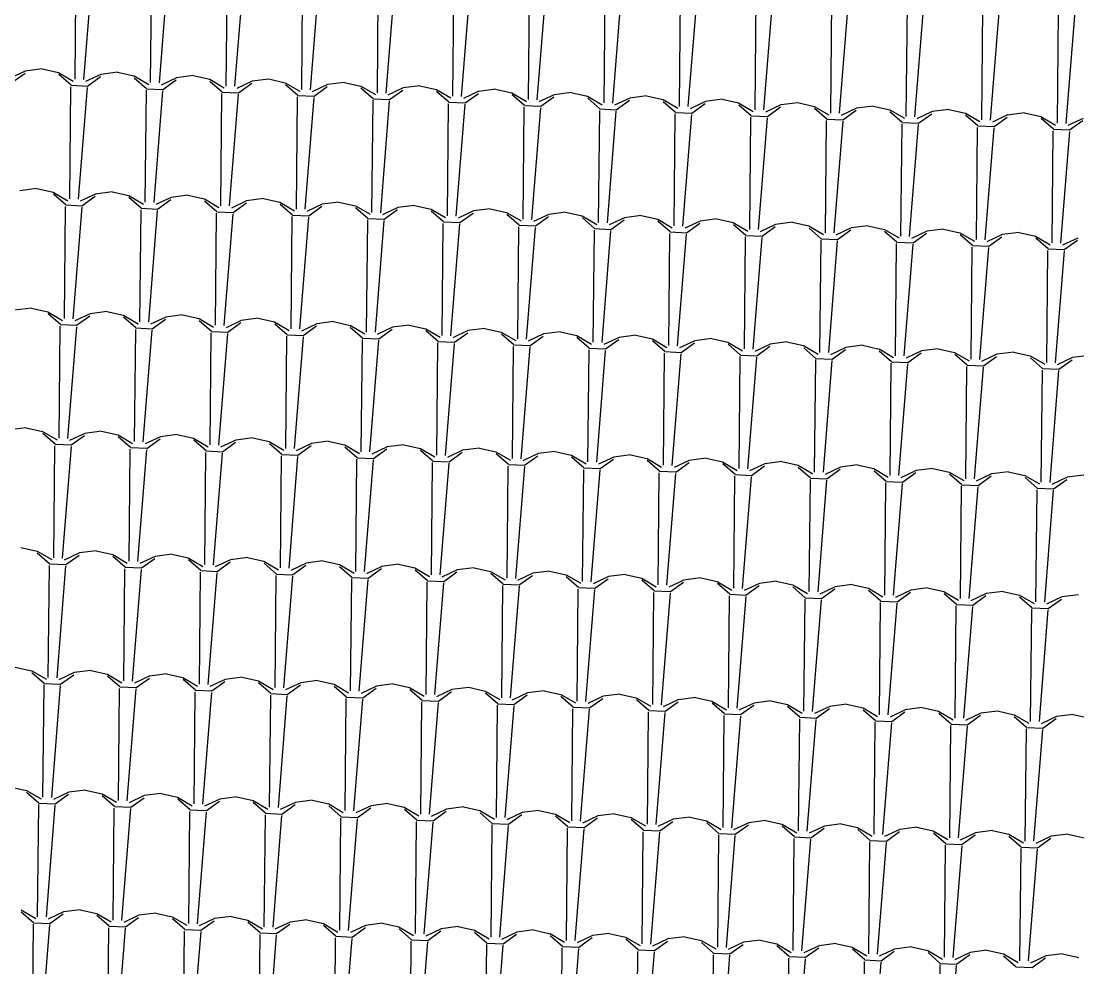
# Model space of a CAD drawing. Extents: x 1037 to 14540, y 1034 to 18285.
# Drawn here: x 7406 to 7741.3, y 1369.2 to 1669.6 of the extents above; entities that cross this region are included whole.
import ezdxf

# ---------------------------------------------------------------- set-up
doc = ezdxf.new("R2010")
doc.units = 0
doc.header["$LTSCALE"] = 100
doc.header["$MEASUREMENT"] = 0
doc.layers.get('0').update_dxf_attribs({"color": 240, "linetype": 'CONTINUOUS'})
doc.layers.add('retini copertura', color=32, linetype='CONTINUOUS')

# ---------------------------------------------------------------- blocks, each defined once
blk = doc.blocks.new('*X1853')
at = {"color": 0}
for p, q in [((20.8368, 16.4985), (20.8403, 16.8542)), ((20.8645, 16.4977), (20.8928, 16.8523)), ((21.0766, 16.4878), (21.08, 16.8435)), ((21.1042, 16.487), (21.1326, 16.8416)), ((21.3163, 16.477), (21.3198, 16.8327)), ((21.344, 16.4763), (21.3723, 16.8309)), ((21.5561, 16.4663), (21.5595, 16.822)), ((21.5837, 16.4655), (21.6121, 16.8201)), ((21.7959, 16.4556), (21.7993, 16.8113)), ((21.8235, 16.4548), (21.8518, 16.8094)), ((22.0356, 16.4448), (22.039, 16.8005)), ((22.0633, 16.4441), (22.0916, 16.7987)), ((22.2754, 16.4341), (22.2788, 16.7898)), ((22.303, 16.4334), (22.3314, 16.788)), ((22.5151, 16.4234), (22.5186, 16.7791)), ((22.5428, 16.4227), (22.5711, 16.7773)), ((22.7549, 16.4126), (22.7583, 16.7683)), ((22.7825, 16.4119), (22.8109, 16.7665)), ((22.9946, 16.4019), (22.9981, 16.7576)), ((23.0223, 16.4012), (23.0506, 16.7558)), ((23.2344, 16.3912), (23.2378, 16.7469)), ((23.262, 16.3905), (23.2904, 16.7451)), ((23.4742, 16.3804), (23.4776, 16.7361)), ((23.5018, 16.3798), (23.5302, 16.7344)), ((23.7139, 16.3697), (23.7173, 16.7254)), ((23.7416, 16.369), (23.7699, 16.7236)), ((23.9537, 16.359), (23.9571, 16.7147)), ((23.9813, 16.3583), (24.0097, 16.7129)), ((20.7321, 16.5315), (20.6789, 16.5246)), ((20.7321, 16.5315), (20.7845, 16.5199)), ((20.6789, 16.5246), (20.6304, 16.5017)), ((20.6359, 16.4878), (20.6779, 16.518)), ((20.7845, 16.5199), (20.8307, 16.4928)), ((20.824, 16.4794), (20.7849, 16.5132)), ((20.9187, 16.5139), (20.8702, 16.491)), ((20.8757, 16.477), (20.9176, 16.5073)), ((20.9719, 16.5208), (20.9187, 16.5139)), ((20.9719, 16.5208), (21.0242, 16.5092)), ((21.0242, 16.5092), (21.0705, 16.482)), ((21.0638, 16.4686), (21.0247, 16.5025)), ((21.1584, 16.5032), (21.1099, 16.4803)), ((21.2116, 16.5101), (21.1584, 16.5031)), ((21.2116, 16.5101), (21.264, 16.4984)), ((21.264, 16.4984), (21.3102, 16.4713)), ((21.4514, 16.4993), (21.3982, 16.4924)), ((21.4514, 16.4994), (21.5038, 16.4877)), ((20.8198, 16.1189), (20.8233, 16.4746)), ((20.824, 16.4794), (20.8757, 16.477)), ((20.8475, 16.1181), (20.8758, 16.4727)), ((21.0596, 16.1081), (21.063, 16.4639)), ((21.0638, 16.4686), (21.1154, 16.4663)), ((21.1154, 16.4663), (21.1574, 16.4966)), ((21.3035, 16.4579), (21.2645, 16.4918)), ((21.3982, 16.4924), (21.3497, 16.4695)), ((21.3552, 16.4556), (21.3972, 16.4858)), ((21.5037, 16.4877), (21.55, 16.4606)), ((21.5433, 16.4472), (21.5042, 16.4811)), ((21.638, 16.4817), (21.5894, 16.4588)), ((21.595, 16.4448), (21.6369, 16.4751)), ((21.6912, 16.4886), (21.638, 16.4817)), ((21.6912, 16.4886), (21.7435, 16.477)), ((21.7435, 16.477), (21.7898, 16.4499)), ((21.7831, 16.4364), (21.744, 16.4703)), ((21.8777, 16.471), (21.8292, 16.4481)), ((21.8347, 16.4341), (21.8767, 16.4644)), ((21.9309, 16.4779), (21.8777, 16.471)), ((21.9309, 16.4779), (21.9833, 16.4663)), ((21.9833, 16.4663), (22.0295, 16.4391)), ((22.1707, 16.4672), (22.1175, 16.4602)), ((22.1707, 16.4672), (22.223, 16.4555)), ((21.0872, 16.1074), (21.1156, 16.462)), ((21.2994, 16.0974), (21.3028, 16.4531)), ((21.3035, 16.4579), (21.3552, 16.4556)), ((21.327, 16.0966), (21.3553, 16.4512)), ((21.5391, 16.0867), (21.5425, 16.4424)), ((21.5433, 16.4472), (21.595, 16.4449)), ((21.5668, 16.0859), (21.5951, 16.4405)), ((21.7789, 16.0759), (21.7823, 16.4317)), ((21.7831, 16.4364), (21.8347, 16.4341)), ((21.8065, 16.0752), (21.8349, 16.4298)), ((22.0228, 16.4257), (21.9837, 16.4596)), ((22.1175, 16.4603), (22.069, 16.4374)), ((22.0745, 16.4234), (22.1164, 16.4537)), ((22.223, 16.4555), (22.2693, 16.4284)), ((22.2626, 16.415), (22.2235, 16.4489)), ((22.3572, 16.4495), (22.3087, 16.4266)), ((22.3142, 16.4127), (22.3562, 16.4429)), ((22.4104, 16.4564), (22.3572, 16.4495)), ((22.4104, 16.4564), (22.4628, 16.4448)), ((22.4628, 16.4448), (22.509, 16.4177)), ((22.5023, 16.4043), (22.4633, 16.4381)), ((22.597, 16.4388), (22.5485, 16.4159)), ((22.554, 16.4019), (22.596, 16.4322)), ((22.6502, 16.4457), (22.597, 16.4388)), ((22.6502, 16.4457), (22.7026, 16.4341)), ((22.7025, 16.4341), (22.7488, 16.407)), ((22.89, 16.435), (22.8368, 16.428)), ((22.89, 16.435), (22.9423, 16.4233)), ((22.0186, 16.0652), (22.0221, 16.4209)), ((22.0228, 16.4257), (22.0745, 16.4234)), ((22.0463, 16.0645), (22.0746, 16.4191)), ((22.2584, 16.0545), (22.2618, 16.4102)), ((22.2626, 16.415), (22.3142, 16.4127)), ((22.286, 16.0538), (22.3144, 16.4084)), ((22.4981, 16.0437), (22.5016, 16.3995)), ((22.5023, 16.4043), (22.554, 16.4019)), ((22.5258, 16.043), (22.5541, 16.3976)), ((22.7421, 16.3935), (22.703, 16.4274)), ((22.8367, 16.4281), (22.7882, 16.4052)), ((22.7938, 16.3912), (22.8357, 16.4215)), ((22.9423, 16.4234), (22.9886, 16.3962)), ((22.9819, 16.3828), (22.9428, 16.4167)), ((23.0765, 16.4173), (23.028, 16.3945)), ((23.0335, 16.3805), (23.0755, 16.4107)), ((23.1297, 16.4242), (23.0765, 16.4173)), ((23.1297, 16.4243), (23.1821, 16.4126)), ((23.1821, 16.4126), (23.2283, 16.3855)), ((23.2216, 16.3721), (23.1825, 16.406)), ((23.3163, 16.4066), (23.2678, 16.3837)), ((23.2733, 16.3698), (23.3152, 16.4)), ((23.3695, 16.4135), (23.3163, 16.4066)), ((23.3695, 16.4135), (23.4218, 16.4019)), ((23.4218, 16.4019), (23.4681, 16.3748)), ((23.6092, 16.4028), (23.556, 16.3959)), ((23.6092, 16.4028), (23.6616, 16.3912)), ((22.7379, 16.033), (22.7413, 16.3887)), ((22.7421, 16.3935), (22.7938, 16.3912)), ((22.7655, 16.0323), (22.7939, 16.3869)), ((22.9777, 16.0223), (22.9811, 16.378)), ((22.9819, 16.3828), (23.0335, 16.3805)), ((23.0053, 16.0216), (23.0337, 16.3762)), ((23.2174, 16.0115), (23.2208, 16.3673)), ((23.2216, 16.3721), (23.2733, 16.3698)), ((23.2451, 16.0109), (23.2734, 16.3655)), ((23.4614, 16.3614), (23.4223, 16.3952)), ((23.556, 16.3959), (23.5075, 16.373)), ((23.5131, 16.359), (23.555, 16.3893)), ((23.6616, 16.3912), (23.7078, 16.364)), ((23.7011, 16.3506), (23.6621, 16.3845)), ((23.7958, 16.3852), (23.7473, 16.3623)), ((23.7528, 16.3483), (23.7948, 16.3786)), ((23.849, 16.3921), (23.7958, 16.3851)), ((23.849, 16.3921), (23.9014, 16.3804)), ((23.9013, 16.3804), (23.9476, 16.3533)), ((23.9409, 16.3399), (23.9018, 16.3738)), ((24.0355, 16.3744), (23.987, 16.3515)), ((23.9926, 16.3376), (24.0345, 16.3678)), ((23.4572, 16.0008), (23.4606, 16.3565)), ((23.4614, 16.3614), (23.513, 16.359)), ((23.4848, 16.0001), (23.5132, 16.3547)), ((23.6969, 15.9901), (23.7004, 16.3458)), ((23.7011, 16.3506), (23.7528, 16.3483)), ((23.7246, 15.9894), (23.7529, 16.344)), ((23.9367, 15.9793), (23.9401, 16.3351)), ((23.9409, 16.3399), (23.9926, 16.3376)), ((23.9643, 15.9787), (23.9927, 16.3333)), ((20.7151, 16.1519), (20.6619, 16.145)), ((20.7151, 16.1519), (20.7675, 16.1403)), ((20.7675, 16.1403), (20.8137, 16.1132)), ((20.807, 16.0997), (20.768, 16.1336)), ((20.9017, 16.1343), (20.8532, 16.1114)), ((20.9549, 16.1412), (20.9017, 16.1342)), ((20.9549, 16.1412), (21.0072, 16.1295)), ((21.0072, 16.1296), (21.0535, 16.1024)), ((21.1946, 16.1304), (21.1415, 16.1235)), ((21.1946, 16.1305), (21.247, 16.1188)), ((20.8029, 15.7393), (20.8063, 16.095)), ((20.807, 16.0997), (20.8587, 16.0974)), ((20.8587, 16.0974), (20.9006, 16.1277)), ((21.0468, 16.089), (21.0077, 16.1229)), ((21.1414, 16.1235), (21.0929, 16.1007)), ((21.0985, 16.0867), (21.1404, 16.1169)), ((21.247, 16.1188), (21.2933, 16.0917)), ((21.2866, 16.0783), (21.2475, 16.1122)), ((21.3812, 16.1128), (21.3327, 16.0899)), ((21.3382, 16.076), (21.3802, 16.1062)), ((21.4344, 16.1197), (21.3812, 16.1128)), ((21.4344, 16.1197), (21.4868, 16.1081)), ((21.4868, 16.1081), (21.533, 16.081)), ((21.5263, 16.0676), (21.4872, 16.1014)), ((21.621, 16.1021), (21.5725, 16.0792)), ((21.578, 16.0652), (21.6199, 16.0955)), ((21.6742, 16.109), (21.621, 16.1021)), ((21.6742, 16.109), (21.7265, 16.0974)), ((21.7265, 16.0974), (21.7728, 16.0702)), ((21.9139, 16.0983), (21.8607, 16.0913)), ((21.9139, 16.0983), (21.9663, 16.0866)), ((20.8305, 15.7385), (20.8588, 16.0931)), ((21.0426, 15.7285), (21.046, 16.0842)), ((21.0468, 16.089), (21.0985, 16.0867)), ((21.0703, 15.7277), (21.0986, 16.0823)), ((21.2824, 15.7178), (21.2858, 16.0735)), ((21.2865, 16.0783), (21.3382, 16.076)), ((21.31, 15.717), (21.3384, 16.0716)), ((21.5221, 15.7071), (21.5256, 16.0628)), ((21.5263, 16.0675), (21.578, 16.0652)), ((21.5498, 15.7063), (21.5781, 16.0609)), ((21.7661, 16.0568), (21.727, 16.0907)), ((21.8607, 16.0914), (21.8122, 16.0685)), ((21.8177, 16.0545), (21.8597, 16.0848)), ((21.9663, 16.0866), (22.0125, 16.0595)), ((22.0058, 16.0461), (21.9668, 16.08)), ((22.1005, 16.0806), (22.052, 16.0577)), ((22.0575, 16.0438), (22.0994, 16.074)), ((22.1537, 16.0875), (22.1005, 16.0806)), ((22.1537, 16.0876), (22.206, 16.0759)), ((22.206, 16.0759), (22.2523, 16.0488)), ((22.2456, 16.0354), (22.2065, 16.0693)), ((22.3402, 16.0699), (22.2917, 16.047)), ((22.2973, 16.033), (22.3392, 16.0633)), ((22.3934, 16.0768), (22.3403, 16.0699)), ((22.3934, 16.0768), (22.4458, 16.0652)), ((22.4458, 16.0652), (22.4921, 16.0381)), ((22.6332, 16.0661), (22.58, 16.0592)), ((22.6332, 16.0661), (22.6856, 16.0545)), ((21.7619, 15.6963), (21.7653, 16.052)), ((21.7661, 16.0568), (21.8177, 16.0545)), ((21.7895, 15.6956), (21.8179, 16.0502)), ((22.0016, 15.6856), (22.0051, 16.0413)), ((22.0058, 16.0461), (22.0575, 16.0438)), ((22.0293, 15.6849), (22.0576, 16.0395)), ((22.2414, 15.6749), (22.2448, 16.0306)), ((22.2456, 16.0354), (22.2973, 16.0331)), ((22.269, 15.6741), (22.2974, 16.0287)), ((22.4854, 16.0246), (22.4463, 16.0585)), ((22.58, 16.0592), (22.5315, 16.0363)), ((22.537, 16.0223), (22.579, 16.0526)), ((22.6856, 16.0545), (22.7318, 16.0273)), ((22.7251, 16.0139), (22.686, 16.0478)), ((22.8198, 16.0485), (22.7713, 16.0256)), ((22.7768, 16.0116), (22.8187, 16.0418)), ((22.873, 16.0553), (22.8198, 16.0484)), ((22.873, 16.0554), (22.9253, 16.0437)), ((22.9253, 16.0437), (22.9716, 16.0166)), ((22.9649, 16.0032), (22.9258, 16.0371)), ((23.0595, 16.0377), (23.011, 16.0148)), ((23.0165, 16.0009), (23.0585, 16.0311)), ((23.1127, 16.0446), (23.0595, 16.0377)), ((23.1127, 16.0446), (23.1651, 16.033)), ((23.1651, 16.033), (23.2113, 16.0059)), ((23.3525, 16.0339), (23.2993, 16.027)), ((23.3525, 16.0339), (23.4048, 16.0223)), ((22.4812, 15.6641), (22.4846, 16.0198)), ((22.4853, 16.0246), (22.537, 16.0223)), ((22.5088, 15.6634), (22.5372, 16.018)), ((22.7209, 15.6534), (22.7243, 16.0091)), ((22.7251, 16.0139), (22.7768, 16.0116)), ((22.7486, 15.6527), (22.7769, 16.0073)), ((22.9607, 15.6427), (22.9641, 15.9984)), ((22.9649, 16.0032), (23.0165, 16.0009)), ((22.9883, 15.642), (23.0167, 15.9966)), ((23.2046, 15.9925), (23.1656, 16.0263)), ((23.2993, 16.027), (23.2508, 16.0041)), ((23.2563, 15.9901), (23.2983, 16.0204)), ((23.4048, 16.0223), (23.4511, 15.9952)), ((23.4444, 15.9817), (23.4053, 16.0156)), ((23.539, 16.0163), (23.4905, 15.9934)), ((23.4961, 15.9794), (23.538, 16.0097)), ((23.5923, 16.0232), (23.5391, 16.0162)), ((23.5922, 16.0232), (23.6446, 16.0115)), ((23.6446, 16.0116), (23.6909, 15.9844)), ((23.6842, 15.971), (23.6451, 16.0049)), ((23.7788, 16.0055), (23.7303, 15.9827)), ((23.7358, 15.9687), (23.7778, 15.9989)), ((23.832, 16.0124), (23.7788, 16.0055)), ((23.832, 16.0125), (23.8844, 16.0008)), ((23.8844, 16.0008), (23.9306, 15.9737)), ((23.9239, 15.9603), (23.8848, 15.9942)), ((24.0186, 15.9948), (23.9701, 15.9719)), ((23.2004, 15.6319), (23.2039, 15.9876)), ((23.2046, 15.9925), (23.2563, 15.9901)), ((23.2281, 15.6312), (23.2564, 15.9858)), ((23.4402, 15.6212), (23.4436, 15.9769)), ((23.4444, 15.9817), (23.4961, 15.9794)), ((23.4678, 15.6205), (23.4962, 15.9751)), ((23.6799, 15.6105), (23.6834, 15.9662)), ((23.6841, 15.971), (23.7358, 15.9687)), ((23.7076, 15.6098), (23.7359, 15.9644)), ((23.9756, 15.958), (24.0175, 15.9882)), ((23.9197, 15.5997), (23.9231, 15.9554)), ((23.9239, 15.9603), (23.9756, 15.958)), ((23.9473, 15.5991), (23.9757, 15.9537)), ((20.6981, 15.7723), (20.645, 15.7654)), ((20.6981, 15.7723), (20.7505, 15.7606)), ((20.7505, 15.7607), (20.7968, 15.7335)), ((20.9379, 15.7615), (20.8847, 15.7546)), ((20.9379, 15.7616), (20.9903, 15.7499)), ((20.79, 15.7201), (20.751, 15.754)), ((20.8847, 15.7547), (20.8362, 15.7318)), ((20.8417, 15.7178), (20.8837, 15.748)), ((20.9902, 15.7499), (21.0365, 15.7228)), ((21.0298, 15.7094), (20.9907, 15.7433)), ((21.1245, 15.7439), (21.076, 15.721)), ((21.0815, 15.7071), (21.1234, 15.7373)), ((21.1777, 15.7508), (21.1245, 15.7439)), ((21.1777, 15.7508), (21.23, 15.7392)), ((21.23, 15.7392), (21.2763, 15.7121)), ((21.2696, 15.6987), (21.2305, 15.7325)), ((21.3642, 15.7332), (21.3157, 15.7103)), ((21.3212, 15.6963), (21.3632, 15.7266)), ((21.4174, 15.7401), (21.3642, 15.7332)), ((21.4174, 15.7401), (21.4698, 15.7285)), ((21.4698, 15.7285), (21.516, 15.7013)), ((21.6572, 15.7294), (21.604, 15.7224)), ((21.6572, 15.7294), (21.7095, 15.7177)), ((20.7859, 15.3596), (20.7893, 15.7154)), ((20.79, 15.7201), (20.8417, 15.7178)), ((20.8135, 15.3588), (20.8419, 15.7134)), ((21.0256, 15.3489), (21.0291, 15.7046)), ((21.0298, 15.7094), (21.0815, 15.7071)), ((21.0533, 15.3481), (21.0816, 15.7027)), ((21.2654, 15.3382), (21.2688, 15.6939)), ((21.2696, 15.6987), (21.3212, 15.6963)), ((21.5093, 15.6879), (21.4703, 15.7218)), ((21.604, 15.7225), (21.5555, 15.6996)), ((21.561, 15.6856), (21.6029, 15.7159)), ((21.7095, 15.7178), (21.7558, 15.6906)), ((21.7491, 15.6772), (21.71, 15.7111)), ((21.8437, 15.7117), (21.7952, 15.6889)), ((21.8008, 15.6749), (21.8427, 15.7051)), ((21.8969, 15.7186), (21.8438, 15.7117)), ((21.8969, 15.7187), (21.9493, 15.707)), ((21.9493, 15.707), (21.9956, 15.6799)), ((21.9888, 15.6665), (21.9498, 15.7004)), ((22.0835, 15.701), (22.035, 15.6781)), ((22.0405, 15.6642), (22.0825, 15.6944)), ((22.1367, 15.7079), (22.0835, 15.701)), ((22.1367, 15.7079), (22.1891, 15.6963)), ((22.189, 15.6963), (22.2353, 15.6692)), ((22.3765, 15.6972), (22.3233, 15.6903)), ((22.3765, 15.6972), (22.4288, 15.6856)), ((21.293, 15.3374), (21.3214, 15.692)), ((21.5051, 15.3274), (21.5086, 15.6832)), ((21.5093, 15.6879), (21.561, 15.6856)), ((21.5328, 15.3267), (21.5611, 15.6813)), ((21.7449, 15.3167), (21.7483, 15.6724)), ((21.7491, 15.6772), (21.8007, 15.6749)), ((21.7725, 15.316), (21.8009, 15.6706)), ((21.9847, 15.306), (21.9881, 15.6617)), ((21.9888, 15.6665), (22.0405, 15.6642)), ((22.0123, 15.3052), (22.0407, 15.6598)), ((22.2286, 15.6558), (22.1895, 15.6896)), ((22.3233, 15.6903), (22.2748, 15.6674)), ((22.2803, 15.6534), (22.3222, 15.6837)), ((22.4288, 15.6856), (22.4751, 15.6584)), ((22.4684, 15.645), (22.4293, 15.6789)), ((22.563, 15.6796), (22.5145, 15.6567)), ((22.52, 15.6427), (22.562, 15.673)), ((22.6162, 15.6865), (22.563, 15.6795)), ((22.6162, 15.6865), (22.6686, 15.6748)), ((22.6686, 15.6748), (22.7148, 15.6477)), ((22.7081, 15.6343), (22.6691, 15.6682)), ((22.8028, 15.6688), (22.7543, 15.6459)), ((22.7598, 15.632), (22.8017, 15.6622)), ((22.856, 15.6757), (22.8028, 15.6688)), ((22.856, 15.6757), (22.9083, 15.6641)), ((22.9083, 15.6641), (22.9546, 15.637)), ((23.0957, 15.665), (23.0426, 15.6581)), ((23.0957, 15.665), (23.1481, 15.6534)), ((22.2244, 15.2952), (22.2278, 15.651)), ((22.2286, 15.6557), (22.2803, 15.6534)), ((22.2521, 15.2945), (22.2804, 15.6491)), ((22.4642, 15.2845), (22.4676, 15.6402)), ((22.4684, 15.645), (22.52, 15.6427)), ((22.4918, 15.2838), (22.5202, 15.6384)), ((22.7039, 15.2738), (22.7074, 15.6295)), ((22.7081, 15.6343), (22.7598, 15.632)), ((22.7316, 15.2731), (22.7599, 15.6277)), ((22.9479, 15.6236), (22.9088, 15.6575)), ((23.0425, 15.6581), (22.994, 15.6352)), ((22.9996, 15.6212), (23.0415, 15.6515)), ((23.1481, 15.6534), (23.1944, 15.6263)), ((23.1876, 15.6128), (23.1486, 15.6467)), ((23.2823, 15.6474), (23.2338, 15.6245)), ((23.2393, 15.6105), (23.2813, 15.6408)), ((23.3355, 15.6543), (23.2823, 15.6473)), ((23.3355, 15.6543), (23.3879, 15.6426)), ((23.3878, 15.6427), (23.4341, 15.6155)), ((23.4274, 15.6021), (23.3883, 15.636)), ((23.5221, 15.6366), (23.4736, 15.6138)), ((23.4791, 15.5998), (23.521, 15.63)), ((23.5753, 15.6435), (23.5221, 15.6366)), ((23.5753, 15.6436), (23.6276, 15.6319)), ((23.6276, 15.6319), (23.6739, 15.6048)), ((23.6672, 15.5914), (23.6281, 15.6253)), ((23.7618, 15.6259), (23.7133, 15.603)), ((23.815, 15.6328), (23.7618, 15.6259)), ((23.815, 15.6328), (23.8674, 15.6212)), ((22.9437, 15.263), (22.9471, 15.6188)), ((22.9479, 15.6236), (22.9996, 15.6213)), ((22.9713, 15.2624), (22.9997, 15.617)), ((23.1834, 15.2523), (23.1869, 15.608)), ((23.1876, 15.6128), (23.2393, 15.6105)), ((23.2111, 15.2516), (23.2394, 15.6062)), ((23.4232, 15.2416), (23.4266, 15.5973)), ((23.4274, 15.6021), (23.4791, 15.5998)), ((23.4508, 15.2409), (23.4792, 15.5955)), ((23.7188, 15.5891), (23.7608, 15.6193)), ((23.8674, 15.6212), (23.9136, 15.5941)), ((23.9069, 15.5807), (23.8679, 15.6145)), ((24.0016, 15.6152), (23.9531, 15.5923)), ((23.9586, 15.5783), (24.0005, 15.6086)), ((24.0548, 15.6221), (24.0016, 15.6152)), ((23.663, 15.2308), (23.6664, 15.5866)), ((23.6672, 15.5914), (23.7188, 15.5891)), ((23.6906, 15.2302), (23.719, 15.5848)), ((23.9027, 15.2201), (23.9062, 15.5758)), ((23.9069, 15.5807), (23.9586, 15.5783)), ((23.9304, 15.2195), (23.9587, 15.5741)), ((20.6812, 15.3927), (20.628, 15.3857)), ((20.6812, 15.3927), (20.7335, 15.381)), ((20.7335, 15.381), (20.7798, 15.3539)), ((20.7731, 15.3405), (20.734, 15.3744)), ((20.8677, 15.375), (20.8192, 15.3521)), ((20.8247, 15.3382), (20.8667, 15.3684)), ((20.9209, 15.3819), (20.8677, 15.375)), ((20.9209, 15.3819), (20.9733, 15.3703)), ((20.9733, 15.3703), (21.0195, 15.3432)), ((21.0128, 15.3298), (20.9737, 15.3637)), ((21.1075, 15.3643), (21.059, 15.3414)), ((21.0645, 15.3274), (21.1064, 15.3577)), ((21.1607, 15.3712), (21.1075, 15.3643)), ((21.1607, 15.3712), (21.213, 15.3596)), ((21.213, 15.3596), (21.2593, 15.3325)), ((21.4004, 15.3605), (21.3473, 15.3535)), ((21.4004, 15.3605), (21.4528, 15.3488)), ((20.7689, 14.98), (20.7723, 15.3357)), ((20.7731, 15.3405), (20.8247, 15.3382)), ((20.7965, 14.9792), (20.8249, 15.3338)), ((21.0086, 14.9693), (21.0121, 15.325)), ((21.0128, 15.3298), (21.0645, 15.3275)), ((21.2526, 15.319), (21.2135, 15.3529)), ((21.3472, 15.3536), (21.2987, 15.3307)), ((21.3043, 15.3167), (21.3462, 15.347)), ((21.4528, 15.3489), (21.4991, 15.3217)), ((21.4923, 15.3083), (21.4533, 15.3422)), ((21.587, 15.3428), (21.5385, 15.32)), ((21.544, 15.306), (21.586, 15.3362)), ((21.6402, 15.3497), (21.587, 15.3428)), ((21.6402, 15.3498), (21.6926, 15.3381)), ((21.6925, 15.3381), (21.7388, 15.311)), ((21.7321, 15.2976), (21.693, 15.3315)), ((21.8268, 15.3321), (21.7782, 15.3092)), ((21.7838, 15.2953), (21.8257, 15.3255)), ((21.88, 15.339), (21.8268, 15.3321)), ((21.88, 15.339), (21.9323, 15.3274)), ((21.9323, 15.3274), (21.9786, 15.3003)), ((22.1197, 15.3283), (22.0665, 15.3214)), ((22.1197, 15.3283), (22.1721, 15.3167)), ((21.0363, 14.9685), (21.0646, 15.3231)), ((21.2484, 14.9586), (21.2518, 15.3143)), ((21.2526, 15.319), (21.3042, 15.3167)), ((21.276, 14.9578), (21.3044, 15.3124)), ((21.4882, 14.9478), (21.4916, 15.3035)), ((21.4923, 15.3083), (21.544, 15.306)), ((21.5158, 14.9471), (21.5441, 15.3017)), ((21.7279, 14.9371), (21.7313, 15.2928)), ((21.7321, 15.2976), (21.7838, 15.2953)), ((21.7556, 14.9363), (21.7839, 15.2909)), ((21.9719, 15.2869), (21.9328, 15.3207)), ((22.0665, 15.3214), (22.018, 15.2985)), ((22.0235, 15.2845), (22.0655, 15.3148)), ((22.1721, 15.3167), (22.2183, 15.2895)), ((22.2116, 15.2761), (22.1725, 15.31)), ((22.3063, 15.3107), (22.2578, 15.2878)), ((22.2633, 15.2738), (22.3052, 15.3041)), ((22.3595, 15.3176), (22.3063, 15.3106)), ((22.3595, 15.3176), (22.4118, 15.3059)), ((22.4118, 15.306), (22.4581, 15.2788)), ((22.4514, 15.2654), (22.4123, 15.2993)), ((22.546, 15.2999), (22.4975, 15.277)), ((22.5031, 15.2631), (22.545, 15.2933)), ((22.5992, 15.3068), (22.5461, 15.2999)), ((22.5992, 15.3069), (22.6516, 15.2952)), ((22.6516, 15.2952), (22.6979, 15.2681)), ((22.839, 15.2961), (22.7858, 15.2892)), ((22.839, 15.2961), (22.8914, 15.2845)), ((21.9677, 14.9264), (21.9711, 15.2821)), ((21.9719, 15.2869), (22.0235, 15.2845)), ((21.9953, 14.9256), (22.0237, 15.2802)), ((22.2074, 14.9156), (22.2109, 15.2713)), ((22.2116, 15.2761), (22.2633, 15.2738)), ((22.2351, 14.9149), (22.2634, 15.2695)), ((22.4472, 14.9049), (22.4506, 15.2606)), ((22.4514, 15.2654), (22.503, 15.2631)), ((22.4748, 14.9042), (22.5032, 15.2588)), ((22.6911, 15.2547), (22.6521, 15.2886)), ((22.7858, 15.2892), (22.7373, 15.2663)), ((22.7428, 15.2523), (22.7848, 15.2826)), ((22.8913, 15.2845), (22.9376, 15.2574)), ((22.9309, 15.2439), (22.8918, 15.2778)), ((23.0256, 15.2785), (22.977, 15.2556)), ((22.9826, 15.2416), (23.0245, 15.2719)), ((23.0788, 15.2854), (23.0256, 15.2785)), ((23.0788, 15.2854), (23.1311, 15.2738)), ((23.1311, 15.2738), (23.1774, 15.2466)), ((23.1707, 15.2332), (23.1316, 15.2671)), ((23.2653, 15.2678), (23.2168, 15.2449)), ((23.2223, 15.2309), (23.2643, 15.2612)), ((23.3185, 15.2746), (23.2653, 15.2677)), ((23.3185, 15.2747), (23.3709, 15.263)), ((23.3709, 15.263), (23.4171, 15.2359)), ((23.4104, 15.2225), (23.3713, 15.2564)), ((23.5051, 15.257), (23.4566, 15.2341)), ((23.5583, 15.2639), (23.5051, 15.257)), ((23.5583, 15.2639), (23.6106, 15.2523)), ((22.6869, 14.8942), (22.6904, 15.2499)), ((22.6911, 15.2547), (22.7428, 15.2524)), ((22.7146, 14.8935), (22.7429, 15.2481)), ((22.9267, 14.8834), (22.9301, 15.2391)), ((22.9309, 15.2439), (22.9826, 15.2416)), ((22.9543, 14.8827), (22.9827, 15.2373)), ((23.1665, 14.8727), (23.1699, 15.2284)), ((23.1707, 15.2332), (23.2223, 15.2309)), ((23.1941, 14.872), (23.2225, 15.2266)), ((23.4621, 15.2202), (23.504, 15.2504)), ((23.6106, 15.2523), (23.6569, 15.2252)), ((23.6502, 15.2118), (23.6111, 15.2457)), ((23.7448, 15.2463), (23.6963, 15.2234)), ((23.7019, 15.2094), (23.7438, 15.2397)), ((23.798, 15.2532), (23.7449, 15.2463)), ((23.798, 15.2532), (23.8504, 15.2416)), ((23.8504, 15.2416), (23.8967, 15.2145)), ((23.8899, 15.201), (23.8509, 15.2349)), ((23.9846, 15.2356), (23.9361, 15.2127)), ((23.9416, 15.1987), (23.9836, 15.229)), ((24.0378, 15.2425), (23.9846, 15.2355)), ((23.4062, 14.862), (23.4097, 15.2177)), ((23.4104, 15.2225), (23.4621, 15.2202)), ((23.4339, 14.8613), (23.4622, 15.2159)), ((23.646, 14.8512), (23.6494, 15.2069)), ((23.6502, 15.2118), (23.7018, 15.2095)), ((23.6736, 14.8506), (23.702, 15.2052)), ((23.8857, 14.8405), (23.8892, 15.1962)), ((23.8899, 15.201), (23.9416, 15.1987)), ((23.9134, 14.8398), (23.9417, 15.1944)), ((20.6642, 15.013), (20.7165, 15.0014)), ((20.7165, 15.0014), (20.7628, 14.9743)), ((20.7561, 14.9609), (20.717, 14.9948)), ((20.8507, 14.9954), (20.8022, 14.9725)), ((20.8077, 14.9585), (20.8497, 14.9888)), ((20.9039, 15.0023), (20.8507, 14.9954)), ((20.9039, 15.0023), (20.9563, 14.9907)), ((20.9563, 14.9907), (21.0025, 14.9636)), ((21.1437, 14.9916), (21.0905, 14.9846)), ((21.1437, 14.9916), (21.196, 14.9799)), ((20.7519, 14.6004), (20.7553, 14.9561)), ((20.7561, 14.9609), (20.8077, 14.9586)), ((20.9958, 14.9501), (20.9568, 14.984)), ((21.0905, 14.9847), (21.042, 14.9618)), ((21.0475, 14.9478), (21.0895, 14.9781)), ((21.196, 14.98), (21.2423, 14.9528)), ((21.2356, 14.9394), (21.1965, 14.9733)), ((21.3302, 14.974), (21.2817, 14.9511)), ((21.2873, 14.9371), (21.3292, 14.9674)), ((21.3835, 14.9808), (21.3303, 14.9739)), ((21.3834, 14.9809), (21.4358, 14.9692)), ((21.4358, 14.9692), (21.4821, 14.9421)), ((21.4754, 14.9287), (21.4363, 14.9626)), ((21.57, 14.9632), (21.5215, 14.9403)), ((21.527, 14.9264), (21.569, 14.9566)), ((21.6232, 14.9701), (21.57, 14.9632)), ((21.6232, 14.9701), (21.6756, 14.9585)), ((21.6756, 14.9585), (21.7218, 14.9314)), ((21.863, 14.9594), (21.8098, 14.9525)), ((21.863, 14.9594), (21.9153, 14.9478)), ((20.7795, 14.5996), (20.8079, 14.9542)), ((20.9917, 14.5897), (20.9951, 14.9454)), ((20.9958, 14.9501), (21.0475, 14.9478)), ((21.0193, 14.5889), (21.0476, 14.9435)), ((21.2314, 14.5789), (21.2348, 14.9346)), ((21.2356, 14.9394), (21.2873, 14.9371)), ((21.2591, 14.5782), (21.2874, 14.9328)), ((21.4712, 14.5682), (21.4746, 14.9239)), ((21.4754, 14.9287), (21.527, 14.9264)), ((21.4988, 14.5674), (21.5272, 14.922)), ((21.7151, 14.918), (21.676, 14.9518)), ((21.8098, 14.9525), (21.7613, 14.9296)), ((21.7668, 14.9156), (21.8087, 14.9459)), ((21.9153, 14.9478), (21.9616, 14.9207)), ((21.9549, 14.9072), (21.9158, 14.9411)), ((22.0495, 14.9418), (22.001, 14.9189)), ((22.0066, 14.9049), (22.0485, 14.9352)), ((22.1027, 14.9487), (22.0495, 14.9417)), ((22.1027, 14.9487), (22.1551, 14.937)), ((22.1551, 14.9371), (22.2013, 14.9099)), ((22.1946, 14.8965), (22.1556, 14.9304)), ((22.2893, 14.931), (22.2408, 14.9082)), ((22.2463, 14.8942), (22.2883, 14.9244)), ((22.3425, 14.9379), (22.2893, 14.931)), ((22.3425, 14.938), (22.3948, 14.9263)), ((22.3948, 14.9263), (22.4411, 14.8992)), ((22.5823, 14.9272), (22.5291, 14.9203)), ((22.5823, 14.9272), (22.6346, 14.9156)), ((21.7109, 14.5575), (21.7144, 14.9132)), ((21.7151, 14.918), (21.7668, 14.9156)), ((21.7386, 14.5567), (21.7669, 14.9113)), ((21.9507, 14.5467), (21.9541, 14.9024)), ((21.9549, 14.9072), (22.0065, 14.9049)), ((21.9783, 14.546), (22.0067, 14.9006)), ((22.1904, 14.536), (22.1939, 14.8917)), ((22.1946, 14.8965), (22.2463, 14.8942)), ((22.2181, 14.5353), (22.2464, 14.8899)), ((22.4344, 14.8858), (22.3953, 14.9197)), ((22.529, 14.9203), (22.4805, 14.8974)), ((22.4861, 14.8835), (22.528, 14.9137)), ((22.6346, 14.9156), (22.6809, 14.8885)), ((22.6742, 14.8751), (22.6351, 14.9089)), ((22.7688, 14.9096), (22.7203, 14.8867)), ((22.7258, 14.8727), (22.7678, 14.903)), ((22.822, 14.9165), (22.7688, 14.9096)), ((22.822, 14.9165), (22.8744, 14.9049)), ((22.8744, 14.9049), (22.9206, 14.8777)), ((22.9139, 14.8643), (22.8748, 14.8982)), ((23.0086, 14.8989), (22.9601, 14.876)), ((22.9656, 14.862), (23.0075, 14.8923)), ((23.0618, 14.9058), (23.0086, 14.8988)), ((23.0618, 14.9058), (23.1141, 14.8941)), ((23.1141, 14.8941), (23.1604, 14.867)), ((23.1537, 14.8536), (23.1146, 14.8875)), ((23.2483, 14.8881), (23.1998, 14.8652)), ((23.3015, 14.895), (23.2483, 14.8881)), ((23.3015, 14.895), (23.3539, 14.8834)), ((22.4302, 14.5253), (22.4336, 14.881)), ((22.4344, 14.8858), (22.4861, 14.8835)), ((22.4578, 14.5246), (22.4862, 14.8792)), ((22.67, 14.5145), (22.6734, 14.8702)), ((22.6742, 14.8751), (22.7258, 14.8727)), ((22.6976, 14.5138), (22.726, 14.8684)), ((22.9097, 14.5038), (22.9132, 14.8595)), ((22.9139, 14.8643), (22.9656, 14.862)), ((22.9374, 14.5031), (22.9657, 14.8577)), ((23.2054, 14.8513), (23.2473, 14.8815)), ((23.3539, 14.8834), (23.4001, 14.8563)), ((23.3934, 14.8429), (23.3544, 14.8768)), ((23.4881, 14.8774), (23.4396, 14.8545)), ((23.4451, 14.8405), (23.4871, 14.8708)), ((23.5413, 14.8843), (23.4881, 14.8774)), ((23.5413, 14.8843), (23.5936, 14.8727)), ((23.5936, 14.8727), (23.6399, 14.8456)), ((23.6332, 14.8321), (23.5941, 14.866)), ((23.7278, 14.8667), (23.6793, 14.8438)), ((23.6849, 14.8298), (23.7268, 14.8601)), ((23.7811, 14.8736), (23.7279, 14.8666)), ((23.7811, 14.8736), (23.8334, 14.8619)), ((23.8334, 14.862), (23.8797, 14.8348)), ((23.873, 14.8214), (23.8339, 14.8553)), ((23.9676, 14.856), (23.9191, 14.8331)), ((24.0208, 14.8628), (23.9676, 14.8559)), ((23.1495, 14.4931), (23.1529, 14.8488)), ((23.1537, 14.8536), (23.2053, 14.8513)), ((23.1771, 14.4924), (23.2055, 14.847)), ((23.3892, 14.4823), (23.3927, 14.838)), ((23.3934, 14.8429), (23.4451, 14.8406)), ((23.4169, 14.4817), (23.4452, 14.8363)), ((23.629, 14.4716), (23.6324, 14.8273)), ((23.6332, 14.8321), (23.6849, 14.8298)), ((23.6566, 14.4709), (23.685, 14.8255)), ((23.873, 14.8214), (23.9246, 14.8191)), ((23.9246, 14.8191), (23.9666, 14.8493)), ((23.8688, 14.4609), (23.8722, 14.8166)), ((23.8964, 14.4602), (23.9247, 14.8148)), ((20.6472, 14.6334), (20.6995, 14.6218)), ((20.6995, 14.6218), (20.7458, 14.5947)), ((20.8869, 14.6227), (20.8338, 14.6158)), ((20.8869, 14.6227), (20.9393, 14.6111)), ((20.7391, 14.5813), (20.7, 14.6151)), ((20.8337, 14.6158), (20.7852, 14.5929)), ((20.7908, 14.5789), (20.8327, 14.6092)), ((20.9393, 14.6111), (20.9856, 14.5839)), ((20.9789, 14.5705), (20.9398, 14.6044)), ((21.0735, 14.6051), (21.025, 14.5822)), ((21.0305, 14.5682), (21.0725, 14.5985)), ((21.1267, 14.6119), (21.0735, 14.605)), ((21.1267, 14.612), (21.1791, 14.6003)), ((21.1791, 14.6003), (21.2253, 14.5732)), ((21.2186, 14.5598), (21.1795, 14.5937)), ((21.3133, 14.5943), (21.2648, 14.5714)), ((21.2703, 14.5575), (21.3122, 14.5877)), ((21.3665, 14.6012), (21.3133, 14.5943)), ((21.3665, 14.6012), (21.4188, 14.5896)), ((21.4188, 14.5896), (21.4651, 14.5625)), ((21.6062, 14.5905), (21.553, 14.5836)), ((21.6062, 14.5905), (21.6586, 14.5789)), ((20.7349, 14.2208), (20.7383, 14.5765)), ((20.7391, 14.5813), (20.7908, 14.5789)), ((20.7626, 14.22), (20.7909, 14.5746)), ((20.9747, 14.21), (20.9781, 14.5658)), ((20.9788, 14.5705), (21.0305, 14.5682)), ((21.0023, 14.2093), (21.0307, 14.5639)), ((21.2144, 14.1993), (21.2179, 14.555)), ((21.2186, 14.5598), (21.2703, 14.5575)), ((21.2421, 14.1985), (21.2704, 14.5531)), ((21.4584, 14.5491), (21.4193, 14.583)), ((21.553, 14.5836), (21.5045, 14.5607)), ((21.51, 14.5467), (21.552, 14.577)), ((21.6586, 14.5789), (21.7048, 14.5518)), ((21.6981, 14.5383), (21.6591, 14.5722)), ((21.7928, 14.5729), (21.7443, 14.55)), ((21.7498, 14.536), (21.7918, 14.5663)), ((21.846, 14.5798), (21.7928, 14.5728)), ((21.846, 14.5798), (21.8983, 14.5681)), ((21.8983, 14.5682), (21.9446, 14.541)), ((21.9379, 14.5276), (21.8988, 14.5615)), ((22.0325, 14.5622), (21.984, 14.5393)), ((21.9896, 14.5253), (22.0315, 14.5555)), ((22.0857, 14.569), (22.0326, 14.5621)), ((22.0857, 14.5691), (22.1381, 14.5574)), ((22.1381, 14.5574), (22.1844, 14.5303)), ((22.3255, 14.5583), (22.2723, 14.5514)), ((22.3255, 14.5583), (22.3779, 14.5467)), ((21.4542, 14.1886), (21.4576, 14.5443)), ((21.4584, 14.5491), (21.51, 14.5468)), ((21.4818, 14.1878), (21.5102, 14.5424)), ((21.6939, 14.1778), (21.6974, 14.5336)), ((21.6981, 14.5383), (21.7498, 14.536)), ((21.7216, 14.1771), (21.7499, 14.5317)), ((21.9337, 14.1671), (21.9371, 14.5228)), ((21.9379, 14.5276), (21.9896, 14.5253)), ((21.9613, 14.1664), (21.9897, 14.521)), ((22.1777, 14.5169), (22.1386, 14.5508)), ((22.2723, 14.5514), (22.2238, 14.5285)), ((22.2293, 14.5146), (22.2713, 14.5448)), ((22.3779, 14.5467), (22.4241, 14.5196)), ((22.4174, 14.5062), (22.3783, 14.54)), ((22.5121, 14.5407), (22.4636, 14.5178)), ((22.4691, 14.5038), (22.511, 14.5341)), ((22.5653, 14.5476), (22.5121, 14.5407)), ((22.5653, 14.5476), (22.6176, 14.536)), ((22.6176, 14.536), (22.6639, 14.5089)), ((22.6572, 14.4954), (22.6181, 14.5293)), ((22.7518, 14.53), (22.7033, 14.5071)), ((22.7088, 14.4931), (22.7508, 14.5234)), ((22.805, 14.5369), (22.7518, 14.5299)), ((22.805, 14.5369), (22.8574, 14.5252)), ((22.8574, 14.5253), (22.9036, 14.4981)), ((22.8969, 14.4847), (22.8579, 14.5186)), ((22.9916, 14.5192), (22.9431, 14.4964)), ((23.0448, 14.5261), (22.9916, 14.5192)), ((23.0448, 14.5261), (23.0971, 14.5145)), ((22.1735, 14.1564), (22.1769, 14.5121)), ((22.1776, 14.5169), (22.2293, 14.5146)), ((22.2011, 14.1557), (22.2295, 14.5103)), ((22.4132, 14.1456), (22.4166, 14.5014)), ((22.4174, 14.5062), (22.4691, 14.5038)), ((22.4409, 14.1449), (22.4692, 14.4995)), ((22.653, 14.1349), (22.6564, 14.4906)), ((22.6572, 14.4954), (22.7088, 14.4931)), ((22.6806, 14.1342), (22.709, 14.4888)), ((22.9486, 14.4824), (22.9906, 14.5126)), ((23.0971, 14.5145), (23.1434, 14.4874)), ((23.1367, 14.474), (23.0976, 14.5079)), ((23.2313, 14.5085), (23.1828, 14.4856)), ((23.1884, 14.4717), (23.2303, 14.5019)), ((23.2846, 14.5154), (23.2314, 14.5085)), ((23.2845, 14.5154), (23.3369, 14.5038)), ((23.3369, 14.5038), (23.3832, 14.4767)), ((23.3765, 14.4633), (23.3374, 14.4971)), ((23.4711, 14.4978), (23.4226, 14.4749)), ((23.4281, 14.4609), (23.4701, 14.4912)), ((23.5243, 14.5047), (23.4711, 14.4977)), ((23.5243, 14.5047), (23.5767, 14.493)), ((23.5767, 14.4931), (23.6229, 14.4659)), ((23.6162, 14.4525), (23.5771, 14.4864)), ((23.7109, 14.4871), (23.6624, 14.4642)), ((23.7641, 14.4939), (23.7109, 14.487)), ((23.7641, 14.494), (23.8164, 14.4823)), ((22.8927, 14.1242), (22.8962, 14.4799)), ((22.8969, 14.4847), (22.9486, 14.4824)), ((22.9204, 14.1235), (22.9487, 14.4781)), ((23.1325, 14.1134), (23.1359, 14.4692)), ((23.1367, 14.474), (23.1884, 14.4717)), ((23.1601, 14.1128), (23.1885, 14.4674)), ((23.3723, 14.1027), (23.3757, 14.4584)), ((23.3764, 14.4632), (23.4281, 14.4609)), ((23.3999, 14.102), (23.4282, 14.4566)), ((23.6162, 14.4525), (23.6679, 14.4502)), ((23.6679, 14.4502), (23.7098, 14.4805)), ((23.8164, 14.4823), (23.8627, 14.4552)), ((23.856, 14.4418), (23.8169, 14.4757)), ((23.9506, 14.4763), (23.9021, 14.4534)), ((23.9076, 14.4395), (23.9496, 14.4697)), ((24.0038, 14.4832), (23.9506, 14.4763)), ((24.0038, 14.4832), (24.0562, 14.4716)), ((23.612, 14.092), (23.6154, 14.4477)), ((23.6396, 14.0913), (23.668, 14.4459)), ((23.8518, 14.0812), (23.8552, 14.437)), ((23.856, 14.4418), (23.9076, 14.4395)), ((23.8794, 14.0806), (23.9078, 14.4352)), ((20.6302, 14.2538), (20.6826, 14.2422)), ((20.6826, 14.2422), (20.7288, 14.2151)), ((20.7221, 14.2016), (20.683, 14.2355)), ((20.8168, 14.2362), (20.7683, 14.2133)), ((20.7738, 14.1993), (20.8157, 14.2296)), ((20.87, 14.2431), (20.8168, 14.2361)), ((20.87, 14.2431), (20.9223, 14.2314)), ((20.9223, 14.2315), (20.9686, 14.2043)), ((20.9619, 14.1909), (20.9228, 14.2248)), ((21.0565, 14.2254), (21.008, 14.2026)), ((21.0135, 14.1886), (21.0555, 14.2188)), ((21.1097, 14.2323), (21.0565, 14.2254)), ((21.1097, 14.2323), (21.1621, 14.2207)), ((21.1621, 14.2207), (21.2083, 14.1936)), ((21.3495, 14.2216), (21.2963, 14.2147)), ((21.3495, 14.2216), (21.4018, 14.21)), ((20.7179, 13.8412), (20.7214, 14.1969)), ((20.7221, 14.2016), (20.7738, 14.1993)), ((20.7456, 13.8404), (20.7739, 14.195)), ((20.9577, 13.8304), (20.9611, 14.1861)), ((20.9619, 14.1909), (21.0135, 14.1886)), ((20.9853, 13.8296), (21.0137, 14.1842)), ((21.2016, 14.1802), (21.1625, 14.2141)), ((21.2963, 14.2147), (21.2478, 14.1918)), ((21.2533, 14.1779), (21.2952, 14.2081)), ((21.4018, 14.21), (21.4481, 14.1829)), ((21.4414, 14.1695), (21.4023, 14.2033)), ((21.536, 14.204), (21.4875, 14.1811)), ((21.4931, 14.1671), (21.535, 14.1974)), ((21.5892, 14.2109), (21.5361, 14.2039)), ((21.5892, 14.2109), (21.6416, 14.1992)), ((21.6416, 14.1993), (21.6879, 14.1721)), ((21.6811, 14.1587), (21.6421, 14.1926)), ((21.7758, 14.1933), (21.7273, 14.1704)), ((21.7328, 14.1564), (21.7748, 14.1867)), ((21.829, 14.2001), (21.7758, 14.1932)), ((21.829, 14.2002), (21.8814, 14.1885)), ((21.8814, 14.1885), (21.9276, 14.1614)), ((22.0688, 14.1894), (22.0156, 14.1825)), ((22.0688, 14.1894), (22.1211, 14.1778)), ((21.1974, 13.8197), (21.2009, 14.1754)), ((21.2016, 14.1802), (21.2533, 14.1779)), ((21.2251, 13.8189), (21.2534, 14.1735)), ((21.4372, 13.809), (21.4406, 14.1647)), ((21.4414, 14.1694), (21.493, 14.1671)), ((21.4648, 13.8082), (21.4932, 14.1628)), ((21.677, 13.7982), (21.6804, 14.1539)), ((21.6811, 14.1587), (21.7328, 14.1564)), ((21.7046, 13.7975), (21.733, 14.1521)), ((21.9209, 14.148), (21.8818, 14.1819)), ((22.0156, 14.1825), (21.967, 14.1596)), ((21.9726, 14.1457), (22.0145, 14.1759)), ((22.1211, 14.1778), (22.1674, 14.1507)), ((22.1607, 14.1373), (22.1216, 14.1712)), ((22.2553, 14.1718), (22.2068, 14.1489)), ((22.2123, 14.1349), (22.2543, 14.1652)), ((22.3085, 14.1787), (22.2553, 14.1718)), ((22.3085, 14.1787), (22.3609, 14.1671)), ((22.3609, 14.1671), (22.4071, 14.14)), ((22.4004, 14.1265), (22.3614, 14.1604)), ((22.4951, 14.1611), (22.4466, 14.1382)), ((22.4521, 14.1242), (22.494, 14.1545)), ((22.5483, 14.168), (22.4951, 14.161)), ((22.5483, 14.168), (22.6006, 14.1563)), ((22.6006, 14.1564), (22.6469, 14.1292)), ((22.6402, 14.1158), (22.6011, 14.1497)), ((22.7348, 14.1503), (22.6863, 14.1275)), ((22.788, 14.1572), (22.7349, 14.1503)), ((22.788, 14.1573), (22.8404, 14.1456)), ((21.9167, 13.7875), (21.9201, 14.1432)), ((21.9209, 14.148), (21.9726, 14.1457)), ((21.9444, 13.7868), (21.9727, 14.1414)), ((22.1565, 13.7768), (22.1599, 14.1325)), ((22.1607, 14.1373), (22.2123, 14.135)), ((22.1841, 13.776), (22.2125, 14.1306)), ((22.3962, 13.766), (22.3997, 14.1217)), ((22.4004, 14.1265), (22.4521, 14.1242)), ((22.4239, 13.7653), (22.4522, 14.1199)), ((22.6919, 14.1135), (22.7338, 14.1437)), ((22.8404, 14.1456), (22.8867, 14.1185)), ((22.8799, 14.1051), (22.8409, 14.139)), ((22.9746, 14.1396), (22.9261, 14.1167)), ((22.9316, 14.1028), (22.9736, 14.133)), ((23.0278, 14.1465), (22.9746, 14.1396)), ((23.0278, 14.1465), (23.0802, 14.1349)), ((23.0801, 14.1349), (23.1264, 14.1078)), ((23.1197, 14.0944), (23.0806, 14.1282)), ((23.2144, 14.1289), (23.1658, 14.106)), ((23.1714, 14.092), (23.2133, 14.1223)), ((23.2676, 14.1358), (23.2144, 14.1289)), ((23.2676, 14.1358), (23.3199, 14.1242)), ((23.3199, 14.1242), (23.3662, 14.0971)), ((23.3595, 14.0836), (23.3204, 14.1175)), ((23.4541, 14.1182), (23.4056, 14.0953)), ((23.5073, 14.125), (23.4541, 14.1181)), ((23.5073, 14.1251), (23.5597, 14.1134)), ((22.636, 13.7553), (22.6394, 14.111)), ((22.6402, 14.1158), (22.6918, 14.1135)), ((22.6636, 13.7546), (22.692, 14.1092)), ((22.8758, 13.7446), (22.8792, 14.1003)), ((22.8799, 14.1051), (22.9316, 14.1028)), ((22.9034, 13.7439), (22.9317, 14.0985)), ((23.1155, 13.7338), (23.1189, 14.0895)), ((23.1197, 14.0944), (23.1714, 14.092)), ((23.1431, 13.7331), (23.1715, 14.0877)), ((23.3595, 14.0836), (23.4111, 14.0813)), ((23.4111, 14.0813), (23.4531, 14.1116)), ((23.5597, 14.1135), (23.6059, 14.0863)), ((23.5992, 14.0729), (23.5602, 14.1068)), ((23.6939, 14.1074), (23.6454, 14.0845)), ((23.6509, 14.0706), (23.6928, 14.1008)), ((23.7471, 14.1143), (23.6939, 14.1074)), ((23.7471, 14.1143), (23.7994, 14.1027)), ((23.7994, 14.1027), (23.8457, 14.0756)), ((23.839, 14.0622), (23.7999, 14.0961)), ((23.9336, 14.0967), (23.8851, 14.0738)), ((23.8907, 14.0598), (23.9326, 14.0901)), ((23.9868, 14.1036), (23.9337, 14.0967)), ((23.9868, 14.1036), (24.0392, 14.092)), ((23.3553, 13.7231), (23.3587, 14.0788)), ((23.3829, 13.7224), (23.4113, 14.077)), ((23.595, 13.7124), (23.5985, 14.0681)), ((23.5992, 14.0729), (23.6509, 14.0706)), ((23.6227, 13.7117), (23.651, 14.0663)), ((23.8348, 13.7016), (23.8382, 14.0573)), ((23.839, 14.0622), (23.8907, 14.0599)), ((23.8624, 13.701), (23.8908, 14.0556)), ((20.6656, 13.8626), (20.7118, 13.8354)), ((20.7051, 13.822), (20.666, 13.8559)), ((20.7998, 13.8565), (20.7513, 13.8337)), ((20.7568, 13.8197), (20.7987, 13.8499)), ((20.853, 13.8634), (20.7998, 13.8565)), ((20.853, 13.8634), (20.9053, 13.8518)), ((20.9053, 13.8518), (20.9516, 13.8247)), ((21.0927, 13.8527), (21.0396, 13.8458)), ((21.0927, 13.8527), (21.1451, 13.8411)), ((20.7009, 13.4615), (20.7044, 13.8173)), ((20.7051, 13.822), (20.7568, 13.8197)), ((20.7286, 13.4608), (20.7569, 13.8153)), ((20.9449, 13.8113), (20.9058, 13.8452)), ((21.0395, 13.8458), (20.991, 13.8229)), ((20.9966, 13.809), (21.0385, 13.8392)), ((21.1451, 13.8411), (21.1914, 13.814)), ((21.1846, 13.8006), (21.1456, 13.8344)), ((21.2793, 13.8351), (21.2308, 13.8122)), ((21.2363, 13.7982), (21.2783, 13.8285)), ((21.3325, 13.842), (21.2793, 13.8351)), ((21.3325, 13.842), (21.3848, 13.8303)), ((21.3848, 13.8304), (21.4311, 13.8032)), ((21.4244, 13.7898), (21.3853, 13.8237)), ((21.5191, 13.8244), (21.4705, 13.8015)), ((21.4761, 13.7875), (21.518, 13.8178)), ((21.5723, 13.8312), (21.5191, 13.8243)), ((21.5723, 13.8313), (21.6246, 13.8196)), ((21.6246, 13.8197), (21.6709, 13.7925)), ((21.812, 13.8205), (21.7588, 13.8136)), ((21.812, 13.8205), (21.8644, 13.8089)), ((20.9407, 13.4508), (20.9441, 13.8065)), ((20.9449, 13.8113), (20.9965, 13.809)), ((20.9683, 13.45), (20.9967, 13.8046)), ((21.1805, 13.4401), (21.1839, 13.7958)), ((21.1846, 13.8006), (21.2363, 13.7982)), ((21.2081, 13.4393), (21.2364, 13.7939)), ((21.4202, 13.4293), (21.4236, 13.7851)), ((21.4244, 13.7898), (21.4761, 13.7875)), ((21.4479, 13.4286), (21.4762, 13.7832)), ((21.6642, 13.7791), (21.6251, 13.813)), ((21.7588, 13.8136), (21.7103, 13.7907)), ((21.7158, 13.7768), (21.7578, 13.807)), ((21.8644, 13.8089), (21.9106, 13.7818)), ((21.9039, 13.7684), (21.8648, 13.8023)), ((21.9986, 13.8029), (21.9501, 13.78)), ((21.9556, 13.766), (21.9975, 13.7963)), ((22.0518, 13.8098), (21.9986, 13.8029)), ((22.0518, 13.8098), (22.1041, 13.7982)), ((22.1041, 13.7982), (22.1504, 13.7711)), ((22.1437, 13.7576), (22.1046, 13.7915)), ((22.2383, 13.7922), (22.1898, 13.7693)), ((22.1954, 13.7553), (22.2373, 13.7856)), ((22.2915, 13.7991), (22.2384, 13.7921)), ((22.2915, 13.7991), (22.3439, 13.7874)), ((22.3439, 13.7875), (22.3902, 13.7603)), ((22.4781, 13.7815), (22.4296, 13.7586)), ((22.5313, 13.7883), (22.4781, 13.7814)), ((22.5313, 13.7884), (22.5836, 13.7767)), ((21.66, 13.4186), (21.6634, 13.7743)), ((21.6642, 13.7791), (21.7158, 13.7768)), ((21.6876, 13.4179), (21.716, 13.7725)), ((21.8997, 13.4079), (21.9032, 13.7636)), ((21.9039, 13.7684), (21.9556, 13.7661)), ((21.9274, 13.4071), (21.9557, 13.7617)), ((22.1395, 13.3971), (22.1429, 13.7529)), ((22.1437, 13.7576), (22.1953, 13.7553)), ((22.1671, 13.3964), (22.1955, 13.751)), ((22.3834, 13.7469), (22.3444, 13.7808)), ((22.4351, 13.7446), (22.4771, 13.7749)), ((22.5836, 13.7767), (22.6299, 13.7496)), ((22.6232, 13.7362), (22.5841, 13.7701)), ((22.7178, 13.7707), (22.6693, 13.7478)), ((22.6749, 13.7339), (22.7168, 13.7641)), ((22.7711, 13.7776), (22.7179, 13.7707)), ((22.7711, 13.7776), (22.8234, 13.766)), ((22.8234, 13.766), (22.8697, 13.7389)), ((22.863, 13.7255), (22.8239, 13.7594)), ((22.9576, 13.76), (22.9091, 13.7371)), ((22.9146, 13.7231), (22.9566, 13.7534)), ((23.0108, 13.7669), (22.9576, 13.76)), ((23.0108, 13.7669), (23.0632, 13.7553)), ((23.0632, 13.7553), (23.1094, 13.7282)), ((23.1027, 13.7147), (23.0636, 13.7486)), ((23.1974, 13.7493), (23.1489, 13.7264)), ((23.2506, 13.7562), (23.1974, 13.7492)), ((23.2506, 13.7562), (23.3029, 13.7445)), ((22.3793, 13.3864), (22.3827, 13.7421)), ((22.3834, 13.7469), (22.4351, 13.7446)), ((22.4069, 13.3857), (22.4352, 13.7403)), ((22.619, 13.3757), (22.6224, 13.7314)), ((22.6232, 13.7362), (22.6749, 13.7339)), ((22.6466, 13.375), (22.675, 13.7296)), ((22.8588, 13.3649), (22.8622, 13.7207)), ((22.863, 13.7255), (22.9146, 13.7232)), ((22.8864, 13.3643), (22.9148, 13.7189)), ((23.1027, 13.7147), (23.1544, 13.7124)), ((23.1544, 13.7124), (23.1963, 13.7427)), ((23.3029, 13.7446), (23.3492, 13.7174)), ((23.3425, 13.704), (23.3034, 13.7379)), ((23.4371, 13.7385), (23.3886, 13.7157)), ((23.3942, 13.7017), (23.4361, 13.7319)), ((23.4903, 13.7454), (23.4372, 13.7385)), ((23.4903, 13.7454), (23.5427, 13.7338)), ((23.5427, 13.7338), (23.589, 13.7067)), ((23.5822, 13.6933), (23.5432, 13.7272)), ((23.6769, 13.7278), (23.6284, 13.7049)), ((23.6339, 13.691), (23.6759, 13.7212)), ((23.7301, 13.7347), (23.6769, 13.7278)), ((23.7301, 13.7347), (23.7824, 13.7231)), ((23.7824, 13.7231), (23.8287, 13.696)), ((23.822, 13.6826), (23.7829, 13.7164)), ((23.9166, 13.7171), (23.8681, 13.6942)), ((23.9699, 13.724), (23.9167, 13.717)), ((23.9699, 13.724), (24.0222, 13.7123)), ((23.0985, 13.3542), (23.102, 13.7099)), ((23.1262, 13.3535), (23.1545, 13.7081)), ((23.3383, 13.3435), (23.3417, 13.6992)), ((23.3425, 13.704), (23.3941, 13.7017)), ((23.3659, 13.3428), (23.3943, 13.6974)), ((23.578, 13.3327), (23.5815, 13.6885)), ((23.5822, 13.6933), (23.6339, 13.691)), ((23.6057, 13.3321), (23.634, 13.6867)), ((23.822, 13.6826), (23.8737, 13.6802)), ((23.8737, 13.6802), (23.9156, 13.7105))]:
    blk.add_line(p, q, dxfattribs=at)

msp = doc.modelspace()

# ---------------------------------------------------------------- block references
at = {"layer": 'retini copertura', "xscale": 100, "yscale": 100, "zscale": 100}
msp.add_blockref('*X1853', (5339.41, 1.3), dxfattribs=at)

doc.saveas('drawing.dxf')
